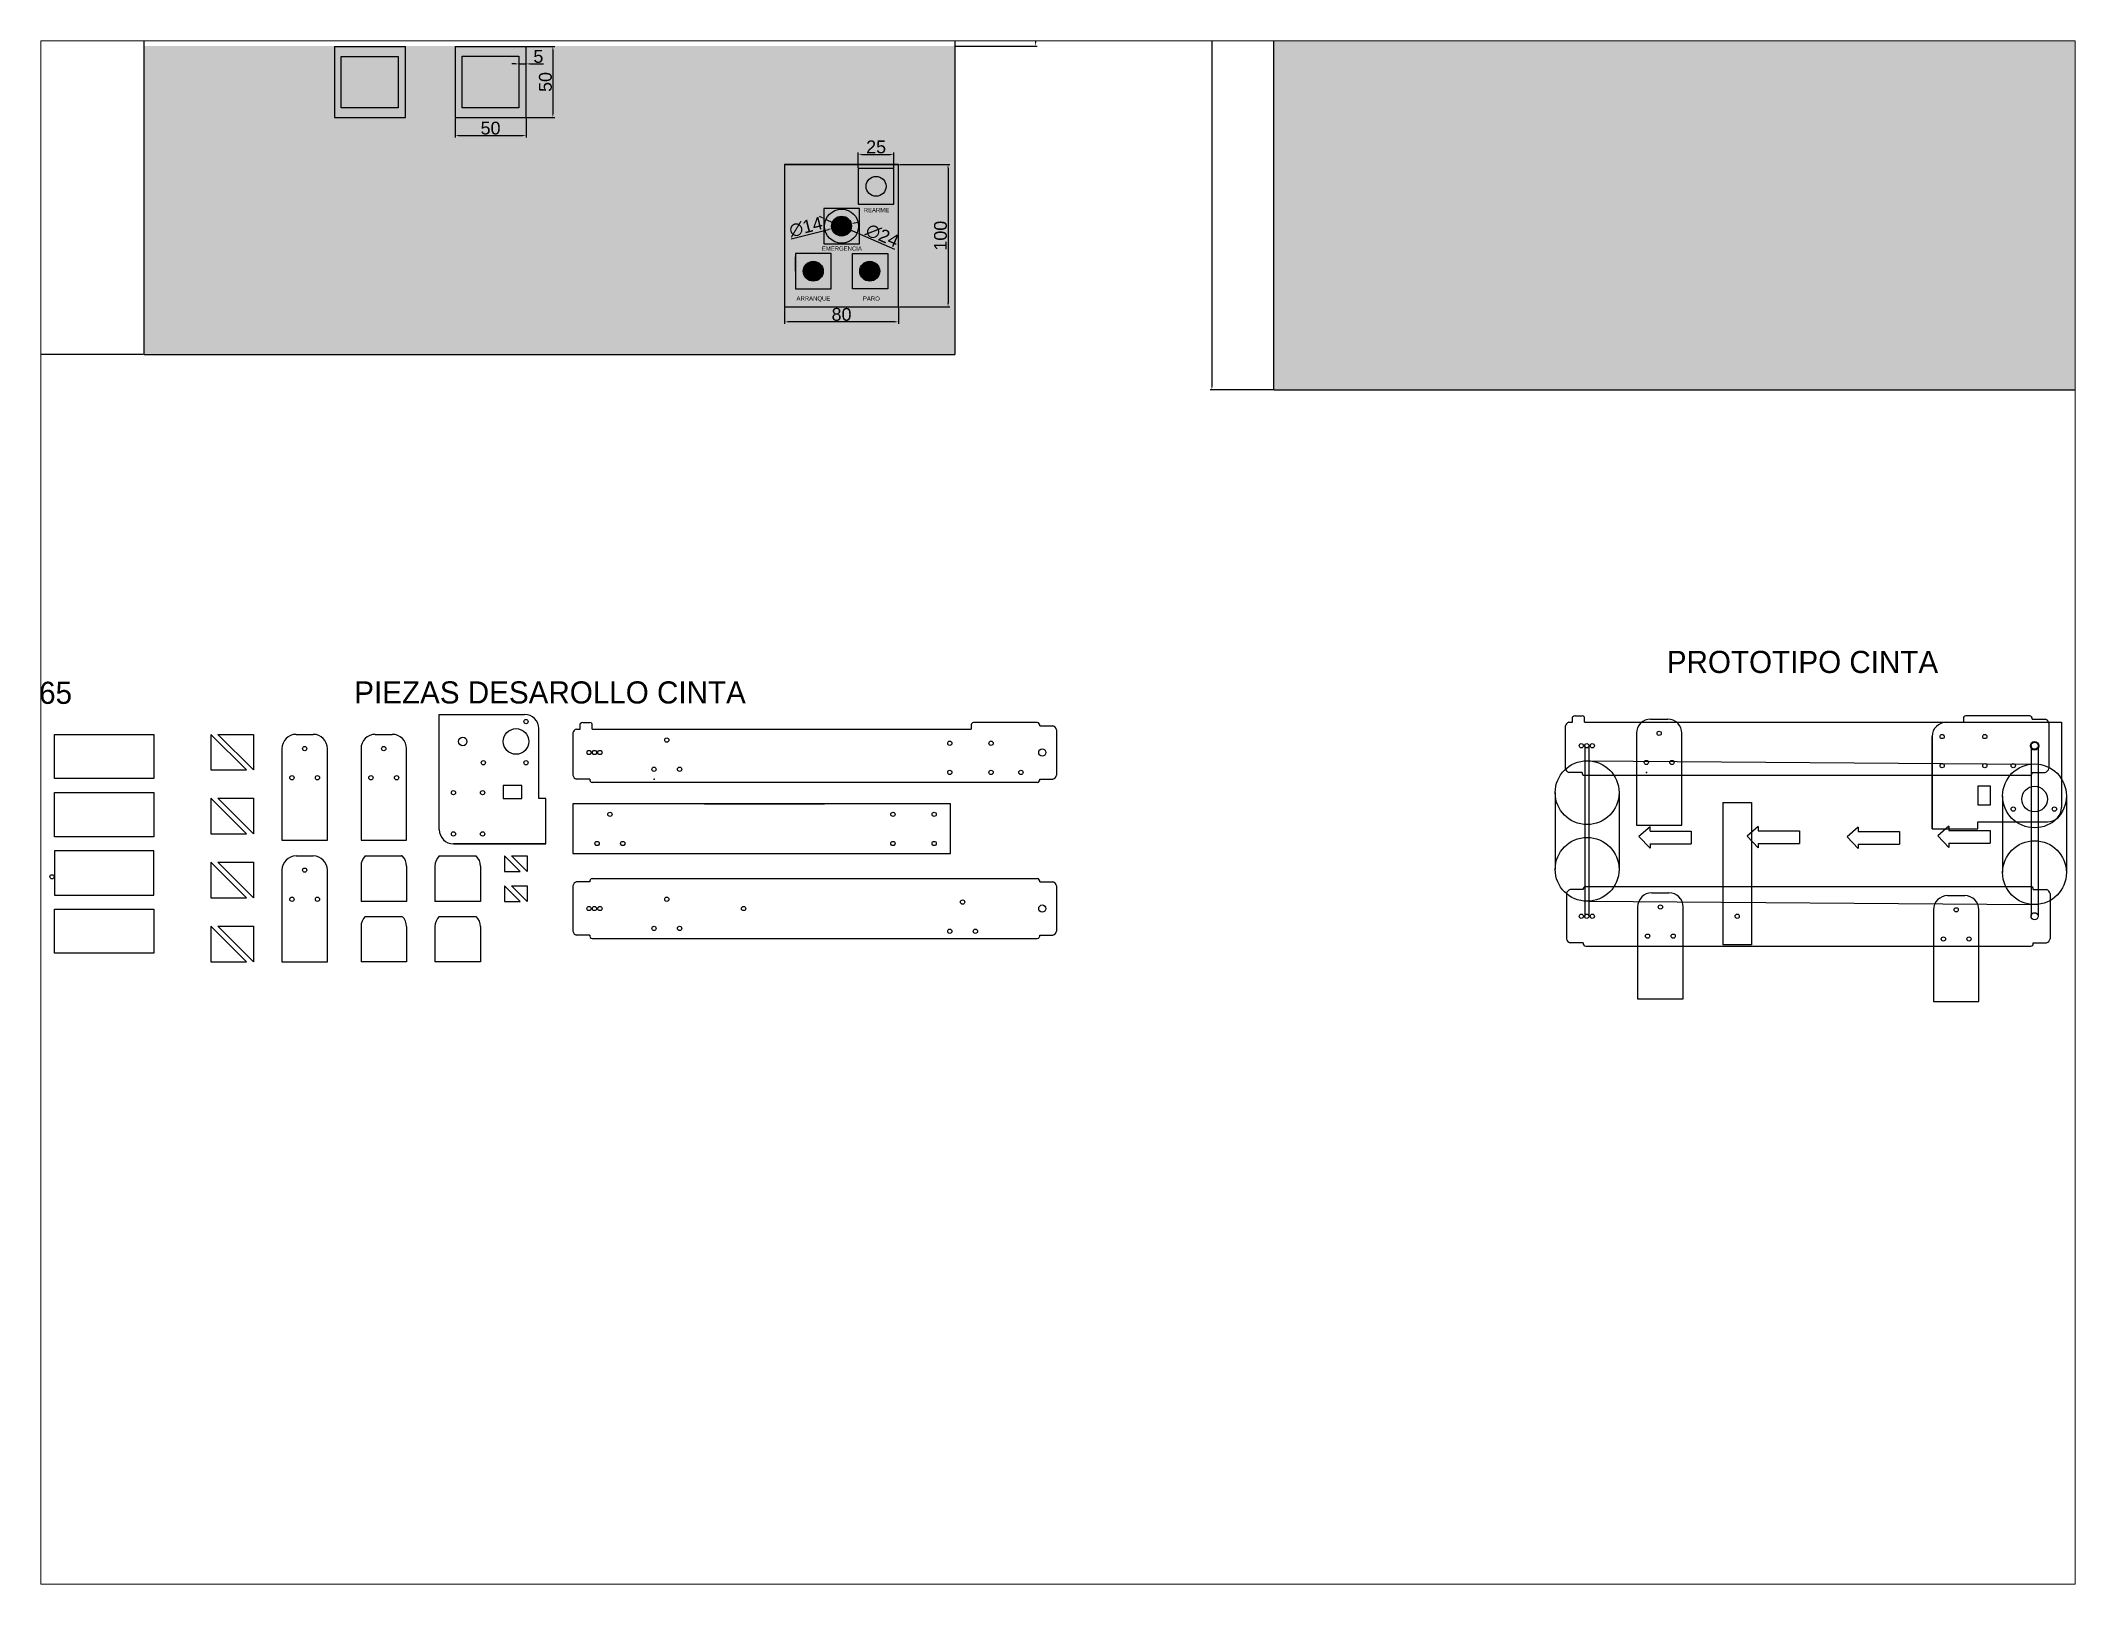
# Paper-space layout 'Layout2' of a CAD drawing. Header units: millimetres. Extents: x 26 to 231, y 20 to 176.
# The model-space entities are those that its viewports show. They can reach past a viewport. Long polylines and large blocks are cut down to what shows.
import ezdxf

# ---------------------------------------------------------------- set-up
doc = ezdxf.new("R2010")
doc.units = ezdxf.units.MM
doc.styles.get("Standard").update_dxf_attribs({"font": 'arial.ttf'})
doc.dimstyles.new('ISO-25', dxfattribs={"dimtxt": 9, "dimasz": 2.5, "dimexe": 1.25, "dimexo": 0.625, "dimtad": 1, "dimtxsty": 'Standard', "dimcen": 2.5, "dimadec": 0, "dimazin": 0, "dimtfac": 1, "dimtmove": 0, "dimatfit": 3, "dimfxl": 1, "dimarcsym": 0})

# ---------------------------------------------------------------- blocks, each defined once
blk = doc.blocks.new('*D18')
at = {"color": 0, "lineweight": -2, "transparency": 16777216}
for p, q in [((1555.2, 959.2), (1575.3, 959.2)), ((1574.1, 956.7), (1574.1, 938.8)), ((1555.2, 936.3), (1575.3, 936.3))]:
    blk.add_line(p, q, dxfattribs=at)
at = {"color": 0, "transparency": 16777216}
for points in [[(1573.7, 956.7), (1574.5, 956.7), (1574.1, 959.2)], [(1573.7, 938.8), (1574.5, 938.8), (1574.1, 936.3)]]:
    blk.add_solid(points, dxfattribs=at)
at = {"layer": 'Defpoints', "color": 0, "transparency": 16777216}
for p in [(1554.6, 959.2), (1554.6, 936.3), (1574.1, 936.3)]:
    blk.add_point(p, dxfattribs=at)
at = {"color": 0, "transparency": 16777216, "insert": (1568.8, 947.7), "char_height": 9, "attachment_point": 5, "rotation": 90}
blk.add_mtext('23', dxfattribs=at)
blk = doc.blocks.new('*D19')
at = {"color": 0, "lineweight": -2, "transparency": 16777216}
for p, q in [((983.9, 1229.2), (939.7, 1229.2)), ((940.9, 1226.7), (940.9, 691.7)), ((983.9, 689.2), (939.7, 689.2))]:
    blk.add_line(p, q, dxfattribs=at)
at = {"color": 0, "transparency": 16777216}
for points in [[(940.5, 1226.7), (941.3, 1226.7), (940.9, 1229.2)], [(940.5, 691.7), (941.3, 691.7), (940.9, 689.2)]]:
    blk.add_solid(points, dxfattribs=at)
at = {"layer": 'Defpoints', "color": 0, "transparency": 16777216}
for p in [(984.6, 1229.2), (940.9, 689.2), (984.6, 689.2)]:
    blk.add_point(p, dxfattribs=at)
at = {"color": 0, "transparency": 16777216, "insert": (935.7, 965.1), "char_height": 9, "attachment_point": 5, "rotation": 90}
blk.add_mtext('540', dxfattribs=at)
blk = doc.blocks.new('*D21')
at = {"color": 0, "lineweight": -2, "transparency": 16777216}
for p, q in [((189.5, 1254.2), (42, 1254.2)), ((43.2, 1251.7), (43.2, 716.7)), ((189.5, 714.2), (42, 714.2))]:
    blk.add_line(p, q, dxfattribs=at)
at = {"color": 0, "transparency": 16777216}
for points in [[(42.8, 1251.7), (43.6, 1251.7), (43.2, 1254.2)], [(42.8, 716.7), (43.6, 716.7), (43.2, 714.2)]]:
    blk.add_solid(points, dxfattribs=at)
at = {"layer": 'Defpoints', "color": 0, "transparency": 16777216}
for p in [(190.1, 1254.2), (43.2, 714.2), (190.1, 714.2)]:
    blk.add_point(p, dxfattribs=at)
at = {"color": 0, "transparency": 16777216, "insert": (38, 984.2), "char_height": 9, "attachment_point": 5, "rotation": 90}
blk.add_mtext('540', dxfattribs=at)
blk = doc.blocks.new('*D23')
at = {"color": 0, "lineweight": -2, "transparency": 16777216}
for p, q in [((645.1, 795.6), (671.3, 802.1)), ((687.3, 806.1), (673.7, 802.7)), ((689.7, 806.7), (692.2, 807.3))]:
    blk.add_line(p, q, dxfattribs=at)
at = {"color": 0, "transparency": 16777216}
for points in [[(671.2, 802.5), (671.4, 801.7), (673.7, 802.7)], [(689.6, 807.1), (689.8, 806.3), (687.3, 806.1)]]:
    blk.add_solid(points, dxfattribs=at)
at = {"layer": 'Defpoints', "color": 0, "transparency": 16777216}
for p in [(673.7, 802.7), (687.3, 806.1)]:
    blk.add_point(p, dxfattribs=at)
at = {"color": 0, "transparency": 16777216, "insert": (655.4, 803.8), "char_height": 9, "attachment_point": 5, "rotation": 13.9554}
blk.add_mtext('∅14', dxfattribs=at)
blk = doc.blocks.new('*D24')
at = {"color": 0, "lineweight": -2, "transparency": 16777216}
for p, q in [((721.2, 847.7), (756.6, 847.7)), ((755.4, 845.2), (755.4, 750.2)), ((721.2, 747.7), (756.6, 747.7))]:
    blk.add_line(p, q, dxfattribs=at)
at = {"color": 0, "transparency": 16777216}
for points in [[(754.9, 845.2), (755.8, 845.2), (755.4, 847.7)], [(754.9, 750.2), (755.8, 750.2), (755.4, 747.7)]]:
    blk.add_solid(points, dxfattribs=at)
at = {"layer": 'Defpoints', "color": 0, "transparency": 16777216}
for p in [(720.6, 847.7), (720.6, 747.7), (755.4, 747.7)]:
    blk.add_point(p, dxfattribs=at)
at = {"color": 0, "transparency": 16777216, "insert": (750.1, 797.7), "char_height": 9, "attachment_point": 5, "rotation": 90}
blk.add_mtext('100', dxfattribs=at)
blk = doc.blocks.new('*D25')
at = {"color": 0, "lineweight": -2, "transparency": 16777216}
for p, q in [((640.5, 747.1), (640.5, 735.8)), ((720.5, 747.1), (720.5, 735.8)), ((718, 737.1), (643, 737.1))]:
    blk.add_line(p, q, dxfattribs=at)
at = {"color": 0, "transparency": 16777216}
for points in [[(643, 737.5), (643, 736.7), (640.5, 737.1)], [(718, 737.5), (718, 736.7), (720.5, 737.1)]]:
    blk.add_solid(points, dxfattribs=at)
at = {"layer": 'Defpoints', "color": 0, "transparency": 16777216}
for p in [(640.5, 747.7), (720.5, 747.7), (640.5, 737.1)]:
    blk.add_point(p, dxfattribs=at)
at = {"color": 0, "transparency": 16777216, "insert": (680.5, 742.3), "char_height": 9, "attachment_point": 5}
blk.add_mtext('80', dxfattribs=at)
blk = doc.blocks.new('*D26')
at = {"color": 0, "lineweight": -2, "transparency": 16777216}
for p, q in [((692.3, 845.5), (692.3, 856.2)), ((694.8, 854.9), (714.8, 854.9)), ((717.3, 845.5), (717.3, 856.2))]:
    blk.add_line(p, q, dxfattribs=at)
at = {"color": 0, "transparency": 16777216}
for points in [[(694.8, 855.3), (694.8, 854.5), (692.3, 854.9)], [(714.8, 855.3), (714.8, 854.5), (717.3, 854.9)]]:
    blk.add_solid(points, dxfattribs=at)
at = {"layer": 'Defpoints', "color": 0, "transparency": 16777216}
for p in [(692.3, 844.9), (717.3, 854.9), (717.3, 844.9)]:
    blk.add_point(p, dxfattribs=at)
at = {"color": 0, "transparency": 16777216, "insert": (704.8, 860.1), "char_height": 9, "attachment_point": 5}
blk.add_mtext('25', dxfattribs=at)
blk = doc.blocks.new('*D27')
at = {"color": 0, "lineweight": -2, "transparency": 16777216}
for p, q in [((667.2, 810.2), (664.9, 811.2)), ((669.5, 809.2), (691.5, 799.6)), ((718, 788), (693.8, 798.6))]:
    blk.add_line(p, q, dxfattribs=at)
at = {"color": 0, "transparency": 16777216}
for points in [[(667.4, 810.6), (667.1, 809.8), (669.5, 809.2)], [(694, 799), (693.6, 798.2), (691.5, 799.6)]]:
    blk.add_solid(points, dxfattribs=at)
at = {"layer": 'Defpoints', "color": 0, "transparency": 16777216}
for p in [(669.5, 809.2), (691.5, 799.6)]:
    blk.add_point(p, dxfattribs=at)
at = {"color": 0, "transparency": 16777216, "insert": (709.2, 797.8), "char_height": 9, "attachment_point": 5, "rotation": 336.4081}
blk.add_mtext('∅24', dxfattribs=at)
blk = doc.blocks.new('*D29')
at = {"color": 0, "lineweight": -2, "transparency": 16777216}
for p, q in [((760.8, 954.1), (818.1, 954.1)), ((816.8, 951.6), (816.8, 933.5)), ((760.8, 931), (818.1, 931))]:
    blk.add_line(p, q, dxfattribs=at)
at = {"color": 0, "transparency": 16777216}
for points in [[(816.4, 951.6), (817.2, 951.6), (816.8, 954.1)], [(816.4, 933.5), (817.2, 933.5), (816.8, 931)]]:
    blk.add_solid(points, dxfattribs=at)
at = {"layer": 'Defpoints', "color": 0, "transparency": 16777216}
for p in [(760.2, 954.1), (760.2, 931), (816.8, 931)]:
    blk.add_point(p, dxfattribs=at)
at = {"color": 0, "transparency": 16777216, "insert": (811.6, 942.5), "char_height": 9, "attachment_point": 5, "rotation": 90}
blk.add_mtext('23', dxfattribs=at)
blk = doc.blocks.new('*D32')
at = {"color": 0, "lineweight": -2, "transparency": 16777216}
for p, q in [((459.3, 930.8), (478.8, 930.8)), ((477.5, 928.3), (477.5, 883.3)), ((459.3, 880.8), (478.8, 880.8))]:
    blk.add_line(p, q, dxfattribs=at)
at = {"color": 0, "transparency": 16777216}
for points in [[(477.1, 928.3), (477.9, 928.3), (477.5, 930.8)], [(477.1, 883.3), (477.9, 883.3), (477.5, 880.8)]]:
    blk.add_solid(points, dxfattribs=at)
at = {"layer": 'Defpoints', "color": 0, "transparency": 16777216}
for p in [(458.7, 930.8), (458.7, 880.8), (477.5, 880.8)]:
    blk.add_point(p, dxfattribs=at)
at = {"color": 0, "transparency": 16777216, "insert": (472.3, 905.8), "char_height": 9, "attachment_point": 5, "rotation": 90}
blk.add_mtext('50', dxfattribs=at)
blk = doc.blocks.new('*D33')
at = {"color": 0, "lineweight": -2, "transparency": 16777216}
for p, q in [((408.7, 880.2), (408.7, 866.8)), ((458.7, 880.2), (458.7, 866.8)), ((411.2, 868.1), (456.2, 868.1))]:
    blk.add_line(p, q, dxfattribs=at)
at = {"color": 0, "transparency": 16777216}
for points in [[(411.2, 868.5), (411.2, 867.7), (408.7, 868.1)], [(456.2, 868.5), (456.2, 867.7), (458.7, 868.1)]]:
    blk.add_solid(points, dxfattribs=at)
at = {"layer": 'Defpoints', "color": 0, "transparency": 16777216}
for p in [(408.7, 880.8), (458.7, 880.8), (458.7, 868.1)]:
    blk.add_point(p, dxfattribs=at)
at = {"color": 0, "transparency": 16777216, "insert": (433.7, 873.3), "char_height": 9, "attachment_point": 5}
blk.add_mtext('50', dxfattribs=at)
blk = doc.blocks.new('*D34')
at = {"color": 0, "lineweight": -2, "transparency": 16777216}
for p, q in [((451.2, 918.5), (448.7, 918.5)), ((453.7, 888.2), (453.7, 919.7)), ((453.7, 918.5), (458.7, 918.5)), ((458.7, 888.2), (458.7, 919.7)), ((461.2, 918.5), (470.9, 918.5))]:
    blk.add_line(p, q, dxfattribs=at)
at = {"color": 0, "transparency": 16777216}
for points in [[(451.2, 918.9), (451.2, 918.1), (453.7, 918.5)], [(461.2, 918.9), (461.2, 918.1), (458.7, 918.5)]]:
    blk.add_solid(points, dxfattribs=at)
at = {"layer": 'Defpoints', "color": 0, "transparency": 16777216}
for p in [(458.7, 918.5), (453.7, 887.6), (458.7, 887.6)]:
    blk.add_point(p, dxfattribs=at)
at = {"color": 0, "transparency": 16777216, "insert": (467.3, 923.7), "char_height": 9, "attachment_point": 5}
blk.add_mtext('5', dxfattribs=at)

msp = doc.modelspace()

# ---------------------------------------------------------------- hatches: boundary and pattern name
at = {"true_color": 0xdadbdc}
h = msp.add_hatch(color=254, dxfattribs=at)
h.dxf.hatch_style = 1
h.paths.add_polyline_path([(760.077, 1254.234), (190.077, 1254.234), (190.077, 1057.273), (760.077, 1057.273)])
h.paths.add_polyline_path([(760.077, 930.998), (190.077, 930.998), (190.077, 714.234), (760.077, 714.234)])
h = msp.add_hatch(color=254, dxfattribs=at)
h.dxf.hatch_style = 1
h.paths.add_polyline_path([(984.565, 689.196), (1554.565, 689.196), (1554.565, 1229.196), (984.565, 1229.196)])
h.paths.add_polyline_path([(1077.565, 1037.866), (1176.565, 1037.866), (1176.565, 978.866), (1077.565, 978.866)], flags=16)
h.paths.add_polyline_path([(1281.882, 996.554), (1461.785, 996.554), (1461.785, 981.67), (1281.882, 981.67)], flags=16)
at = {"true_color": 0x2776bb}
h = msp.add_hatch(color=152, dxfattribs=at)
h.dxf.hatch_style = 1
h.paths.add_polyline_path([(323.98, 880.848), (373.98, 880.848), (373.98, 930.848), (323.98, 930.848)])
h.paths.add_polyline_path([(328.715, 887.498), (368.715, 887.498), (368.715, 923.783), (328.715, 923.783)], flags=16)
h.paths.add_polyline_path([(408.696, 880.848), (458.696, 880.848), (458.696, 930.848), (408.696, 930.848)])
h.paths.add_polyline_path([(413.696, 887.561), (453.696, 887.561), (453.696, 923.845), (413.696, 923.845)], flags=16)
at = {"true_color": 0x939598}
h = msp.add_hatch(color=252, dxfattribs=at)
h.dxf.hatch_style = 1
h.paths.add_polyline_path([(640.457, 747.727), (720.457, 747.727), (720.606, 847.727), (640.606, 847.727), (640.457, 847.727)])
h.paths.add_polyline_path([(668.023, 816.909), (693.023, 816.909), (693.023, 791.909), (668.023, 791.909)], flags=16)
h.paths.add_polyline_path([(673.106, 785.242), (673.106, 760.242), (648.106, 760.242), (648.106, 785.242)], flags=16)
h.paths.add_polyline_path([(668.523, 804.409, -1), (692.523, 804.409, -1)], flags=0)
h.paths.add_polyline_path([(667.606, 772.742, -1), (653.606, 772.742, -1)], flags=0)
h.paths.add_polyline_path([(673.523, 804.409, -1), (687.523, 804.409, -1)], flags=0)
h.paths.add_polyline_path([(688.106, 785.242), (713.106, 785.242), (713.106, 760.242), (688.106, 760.242)], flags=16)
h.paths.add_polyline_path([(707.308, 772.742, -1), (693.308, 772.742, -1)], flags=0)
h.paths.add_polyline_path([(692.287, 819.913), (692.287, 844.913), (717.287, 844.913), (717.287, 819.913)], flags=16)
h.paths.add_polyline_path([(697.787, 832.413, -1), (711.787, 832.413, -1)], flags=0)
h.paths.add_polyline_path([(695.035, 812.595), (714.465, 812.595), (714.465, 818.777), (695.035, 818.777)], flags=24)
h.paths.add_polyline_path([(665.553, 785.489), (695.235, 785.489), (695.235, 791.671), (665.553, 791.671)], flags=24)
h.paths.add_polyline_path([(694.481, 750.251), (707.858, 750.251), (707.858, 756.433), (694.481, 756.433)], flags=24)
h.paths.add_polyline_path([(648.061, 750.421), (673.319, 750.421), (673.319, 756.603), (648.061, 756.603)], flags=24)
h = msp.add_hatch(color=252, dxfattribs=at)
h.dxf.hatch_style = 1
h.paths.add_polyline_path([(640.457, 747.727), (720.457, 747.727), (720.606, 847.727), (640.606, 847.727), (640.457, 847.727)])
h.paths.add_polyline_path([(668.023, 816.909), (693.023, 816.909), (693.023, 791.909), (668.023, 791.909)], flags=16)
h.paths.add_polyline_path([(673.106, 785.242), (673.106, 760.242), (648.106, 760.242), (648.106, 785.242)], flags=16)
h.paths.add_polyline_path([(668.523, 804.409, -1), (692.523, 804.409, -1)], flags=0)
h.paths.add_polyline_path([(667.606, 772.742, -1), (653.606, 772.742, -1)], flags=0)
h.paths.add_polyline_path([(673.523, 804.409, -1), (687.523, 804.409, -1)], flags=0)
h.paths.add_polyline_path([(688.106, 785.242), (713.106, 785.242), (713.106, 760.242), (688.106, 760.242)], flags=16)
h.paths.add_polyline_path([(707.308, 772.742, -1), (693.308, 772.742, -1)], flags=0)
h.paths.add_polyline_path([(692.287, 819.913), (692.287, 844.913), (717.287, 844.913), (717.287, 819.913)], flags=16)
h.paths.add_polyline_path([(697.787, 832.413, -1), (711.787, 832.413, -1)], flags=0)
h.paths.add_polyline_path([(695.035, 812.595), (714.465, 812.595), (714.465, 818.777), (695.035, 818.777)], flags=24)
h.paths.add_polyline_path([(665.553, 785.489), (695.235, 785.489), (695.235, 791.671), (665.553, 791.671)], flags=24)
h.paths.add_polyline_path([(694.481, 750.251), (707.858, 750.251), (707.858, 756.433), (694.481, 756.433)], flags=24)
h.paths.add_polyline_path([(648.061, 750.421), (673.319, 750.421), (673.319, 756.603), (648.061, 756.603)], flags=24)
at = {"true_color": 0x000000}
h = msp.add_hatch(color=18, dxfattribs=at)
h.dxf.hatch_style = 1
h.paths.add_polyline_path([(673.106, 760.242), (673.106, 785.242), (648.106, 785.242), (648.106, 760.242)])
h.paths.add_polyline_path([(653.606, 772.742, -1), (667.606, 772.742, -1)], flags=16)
h.paths.add_polyline_path([(688.106, 760.242), (713.106, 760.242), (713.106, 785.242), (688.106, 785.242)])
h.paths.add_polyline_path([(693.308, 772.742, -1), (707.308, 772.742, -1)], flags=16)
h.paths.add_polyline_path([(668.023, 816.909), (668.023, 791.909), (693.023, 791.909), (693.023, 816.909)])
h.paths.add_polyline_path([(692.523, 804.409, 1), (668.523, 804.409, 1)], flags=16)
h.paths.add_polyline_path([(687.523, 804.409, -1), (673.523, 804.409, -1)], flags=0)
h.paths.add_polyline_path([(717.287, 844.913), (692.287, 844.913), (692.287, 819.913), (717.287, 819.913)])
h.paths.add_polyline_path([(711.787, 832.413, -1), (697.787, 832.413, -1)], flags=16)
h = msp.add_hatch(color=18, dxfattribs=at)
h.dxf.hatch_style = 1
h.paths.add_polyline_path([(673.106, 760.242), (673.106, 785.242), (648.106, 785.242), (648.106, 760.242)])
h.paths.add_polyline_path([(653.606, 772.742, -1), (667.606, 772.742, -1)], flags=16)
h.paths.add_polyline_path([(688.106, 760.242), (713.106, 760.242), (713.106, 785.242), (688.106, 785.242)])
h.paths.add_polyline_path([(693.308, 772.742, -1), (707.308, 772.742, -1)], flags=16)
h.paths.add_polyline_path([(668.023, 816.909), (668.023, 791.909), (693.023, 791.909), (693.023, 816.909)])
h.paths.add_polyline_path([(692.523, 804.409, -1), (668.523, 804.409, -1)], flags=16)
h.paths.add_polyline_path([(687.523, 804.409, -1), (673.523, 804.409, -1)], flags=0)
h.paths.add_polyline_path([(717.287, 844.913), (692.287, 844.913), (692.287, 819.913), (717.287, 819.913)])
h.paths.add_polyline_path([(711.787, 832.413, -1), (697.787, 832.413, -1)], flags=16)
at = {"true_color": 0xf1eb1f}
h = msp.add_hatch(color=2, dxfattribs=at)
h.dxf.hatch_style = 1
h.paths.add_polyline_path([(668.523, 804.409, 1), (692.523, 804.409, 1)])
h.paths.add_polyline_path([(687.523, 804.409, 1), (673.523, 804.409, 1)], flags=16)
h = msp.add_hatch(color=2, dxfattribs=at)
h.dxf.hatch_style = 1
h.paths.add_polyline_path([(668.523, 804.409, 1), (692.523, 804.409, 1)])
h.paths.add_polyline_path([(687.523, 804.409, -1), (673.523, 804.409, -1)], flags=16)
at = {"true_color": 0xed1f24}
h = msp.add_hatch(color=240, dxfattribs=at)
h.dxf.hatch_style = 1
h.paths.add_polyline_path([(673.523, 804.409, 1), (687.523, 804.409, 1)])
h = msp.add_hatch(color=240, dxfattribs=at)
h.dxf.hatch_style = 1
h.paths.add_polyline_path([(673.523, 804.409, 1), (687.523, 804.409, 1)])
h = msp.add_hatch(color=3)
h.dxf.hatch_style = 1
h.paths.add_polyline_path([(667.606, 772.742, 1), (653.606, 772.742, 1)])
h = msp.add_hatch(color=3)
h.dxf.hatch_style = 1
h.paths.add_polyline_path([(667.606, 772.742, 1), (653.606, 772.742, 1)])
at = {"true_color": 0x2776bb}
h = msp.add_hatch(color=152, dxfattribs=at)
h.dxf.hatch_style = 1
h.paths.add_polyline_path([(707.308, 772.742, 1), (693.308, 772.742, 1)])
h = msp.add_hatch(color=152, dxfattribs=at)
h.dxf.hatch_style = 1
h.paths.add_polyline_path([(707.308, 772.742, 1), (693.308, 772.742, 1)])

# ---------------------------------------------------------------- linework, layer by layer
for p, q in [((190.077, 714.234), (190.077, 1254.234)), ((984.565, 689.196), (984.565, 1229.196)), ((1554.565, 1229.196), (1554.565, 689.196)), ((760.077, 1077.273), (760.077, 714.234)), ((323.98, 930.848), (373.98, 930.848)), ((323.98, 930.848), (323.98, 880.848)), ((373.98, 880.848), (373.98, 930.848)), ((408.696, 930.848), (458.696, 930.848)), ((408.696, 930.848), (408.696, 880.848)), ((458.696, 880.848), (458.696, 930.848)), ((323.98, 880.848), (373.98, 880.848)), ((408.696, 880.848), (458.696, 880.848)), ((640.457, 847.727), (640.457, 747.727)), ((640.606, 847.727), (640.457, 847.727)), ((640.457, 847.727), (640.457, 747.727)), ((640.457, 847.727), (640.457, 747.727)), ((640.606, 847.727), (640.457, 847.727)), ((640.457, 847.727), (640.457, 747.727)), ((640.606, 847.727), (720.606, 847.727)), ((720.606, 847.727), (640.606, 847.727)), ((640.606, 847.727), (720.606, 847.727)), ((720.606, 847.727), (640.606, 847.727)), ((692.287, 844.913), (692.287, 819.913)), ((717.287, 844.913), (692.287, 844.913)), ((692.287, 844.913), (692.287, 819.913)), ((717.287, 844.913), (692.287, 844.913)), ((717.287, 819.913), (717.287, 844.913)), ((717.287, 819.913), (717.287, 844.913)), ((720.457, 747.727), (720.606, 847.727)), ((720.457, 747.727), (720.606, 847.727)), ((720.457, 747.727), (720.606, 847.727)), ((720.457, 747.727), (720.606, 847.727)), ((668.023, 816.909), (668.023, 791.909)), ((693.023, 816.909), (668.023, 816.909)), ((668.023, 816.909), (668.023, 791.909)), ((693.023, 816.909), (668.023, 816.909)), ((692.287, 819.913), (717.287, 819.913)), ((692.287, 819.913), (717.287, 819.913)), ((693.023, 791.909), (693.023, 816.909)), ((693.023, 791.909), (693.023, 816.909)), ((668.023, 791.909), (693.023, 791.909)), ((668.023, 791.909), (693.023, 791.909)), ((648.106, 785.242), (648.106, 760.242)), ((673.106, 785.242), (648.106, 785.242)), ((648.106, 785.242), (648.106, 760.242)), ((673.106, 785.242), (648.106, 785.242)), ((648.106, 772.742), (648.106, 782.742)), ((648.106, 772.742), (648.106, 782.742)), ((673.106, 760.242), (673.106, 785.242)), ((673.106, 760.242), (673.106, 785.242)), ((688.106, 760.242), (688.106, 785.242)), ((688.106, 785.242), (713.106, 785.242)), ((688.106, 760.242), (688.106, 785.242)), ((688.106, 785.242), (713.106, 785.242)), ((713.106, 785.242), (713.106, 760.242)), ((713.106, 785.242), (713.106, 760.242)), ((648.106, 760.242), (673.106, 760.242)), ((648.106, 760.242), (673.106, 760.242)), ((713.106, 760.242), (688.106, 760.242)), ((713.106, 760.242), (688.106, 760.242)), ((640.457, 747.727), (720.457, 747.727)), ((640.457, 747.727), (720.457, 747.727)), ((640.457, 747.727), (720.457, 747.727)), ((640.457, 747.727), (720.457, 747.727)), ((190.077, 714.234), (760.077, 714.234)), ((984.565, 689.196), (1554.565, 689.196)), ((397.619, 380.021), (397.619, 461.021)), ((397.619, 461.021), (457.619, 461.021)), ((1194.56, 457.745), (1194.56, 459.175)), ((1196.297, 459.995), (1201.297, 459.995)), ((1203.033, 457.745), (1203.033, 459.175)), ((1473.316, 459.995), (1471.113, 459.995)), ((1497.399, 459.995), (1473.316, 459.995)), ((1515.955, 459.995), (1497.399, 459.995)), ((126.988, 416.034), (126.988, 447.034)), ((126.988, 447.034), (196.988, 447.034)), ((196.988, 447.034), (196.988, 416.034)), ((236.988, 447.034), (236.988, 422.034)), ((261.988, 422.034), (236.988, 447.034)), ((241.988, 447.034), (266.988, 447.034)), ((266.988, 422.034), (241.988, 447.034)), ((266.988, 447.034), (266.988, 422.034)), ((296.988, 447.034), (308.988, 447.034)), ((352.597, 447.034), (364.597, 447.034)), ((467.619, 402.021), (467.619, 451.021)), ((491.629, 447.998), (491.629, 418.27)), ((494.123, 450.759), (496.766, 450.759)), ((496.766, 453.009), (496.766, 454.44)), ((496.766, 450.759), (496.766, 453.009)), ((498.502, 455.259), (503.502, 455.259)), ((505.097, 450.759), (771.629, 450.759)), ((505.239, 453.009), (505.239, 454.44)), ((505.239, 450.759), (505.239, 453.009)), ((771.629, 453.009), (771.629, 450.759)), ((775.522, 455.259), (773.319, 455.259)), ((799.605, 455.259), (775.522, 455.259)), ((818.161, 455.259), (799.605, 455.259)), ((819.851, 453.009), (829.135, 453.009)), ((831.629, 450.248), (831.629, 418.27)), ((1189.423, 452.734), (1189.423, 423.005)), ((1191.917, 455.495), (1194.56, 455.495)), ((1194.56, 455.495), (1194.56, 457.745)), ((1202.892, 455.495), (1469.423, 455.495)), ((1203.033, 455.495), (1203.033, 457.745)), ((1239.423, 447.745), (1239.423, 383.245)), ((1249.423, 457.745), (1261.423, 457.745)), ((1271.423, 427.245), (1271.423, 447.745)), ((1447.423, 445.495), (1447.423, 380.495)), ((1447.423, 380.495), (1447.423, 445.495)), ((1447.423, 380.495), (1447.423, 445.495)), ((1457.423, 455.495), (1538.423, 455.495)), ((1469.423, 457.745), (1469.423, 455.495)), ((1517.645, 457.745), (1526.929, 457.745)), ((1529.423, 454.984), (1529.423, 423.005)), ((1538.423, 455.495), (1538.423, 395.495)), ((286.988, 437.034), (286.988, 372.534)), ((318.988, 416.534), (318.988, 437.034)), ((342.597, 437.034), (342.597, 372.534)), ((374.597, 416.534), (374.597, 437.034)), ((1203.058, 438.995), (1203.058, 319.115)), ((1206.058, 438.995), (1206.058, 319.115)), ((1516.923, 438.995), (1516.923, 319.115)), ((1521.923, 438.995), (1521.923, 319.115)), ((196.988, 416.034), (126.988, 416.034)), ((236.988, 422.034), (261.988, 422.034)), ((318.988, 372.534), (318.988, 416.534)), ((374.597, 372.534), (374.597, 416.534)), ((503.407, 415.509), (494.123, 415.509)), ((819.851, 415.509), (829.135, 415.509)), ((1201.201, 420.245), (1191.917, 420.245)), ((1416.754, 417.995), (1202.892, 417.995)), ((1206.058, 428.442), (1516.923, 426.052)), ((1271.423, 383.245), (1271.423, 427.245)), ((1497.399, 417.995), (1416.754, 417.995)), ((1515.955, 417.995), (1497.399, 417.995)), ((1517.645, 420.245), (1526.929, 420.245)), ((126.988, 375.034), (126.988, 406.034)), ((126.988, 406.034), (196.988, 406.034)), ((196.988, 406.034), (196.988, 375.034)), ((236.988, 402.034), (236.988, 377.034)), ((261.988, 377.034), (236.988, 402.034)), ((241.988, 402.034), (266.988, 402.034)), ((266.988, 377.034), (241.988, 402.034)), ((266.988, 402.034), (266.988, 377.034)), ((455.619, 411.021), (442.619, 411.021)), ((442.619, 411.021), (442.619, 402.021)), ((442.619, 402.021), (455.619, 402.021)), ((455.619, 402.021), (455.619, 411.021)), ((472.619, 402.021), (467.619, 402.021)), ((472.619, 370.021), (472.619, 402.021)), ((718.96, 413.259), (505.097, 413.259)), ((799.605, 413.259), (718.96, 413.259)), ((818.161, 413.259), (799.605, 413.259)), ((1182.325, 406.04), (1182.325, 352.07)), ((1227.203, 406.04), (1227.203, 352.07)), ((1488.423, 410.495), (1479.423, 410.495)), ((1479.423, 410.495), (1479.423, 397.495)), ((1488.423, 397.495), (1488.423, 410.495)), ((1496.922, 403.746), (1496.922, 349.775)), ((1541.8, 403.746), (1541.8, 349.775)), ((491.629, 398.27), (491.629, 363.27)), ((757.129, 398.27), (491.629, 398.27)), ((584.129, 398.27), (668.629, 398.27)), ((757.129, 363.27), (757.129, 398.27)), ((1300.283, 399.115), (1300.283, 299.115)), ((1300.283, 399.115), (1320.283, 399.115)), ((1320.283, 399.115), (1320.283, 299.115)), ((1479.423, 397.495), (1488.423, 397.495)), ((196.988, 375.034), (126.988, 375.034)), ((236.988, 377.034), (261.988, 377.034)), ((286.988, 372.534), (318.988, 372.534)), ((342.597, 372.534), (374.597, 372.534)), ((1239.423, 383.245), (1271.423, 383.245)), ((1248.989, 382.055), (1241.184, 375.255)), ((1248.989, 367.055), (1241.184, 375.255)), ((1248.989, 379.055), (1248.989, 382.055)), ((1248.989, 379.055), (1277.989, 379.055)), ((1277.989, 379.055), (1277.989, 370.055)), ((1325.051, 382.196), (1317.245, 375.396)), ((1325.051, 367.196), (1317.245, 375.396)), ((1325.051, 382.196), (1325.051, 379.196)), ((1325.051, 379.196), (1354.051, 379.196)), ((1354.051, 379.196), (1354.051, 370.196)), ((1395.373, 381.741), (1387.568, 374.941)), ((1395.373, 366.741), (1387.568, 374.941)), ((1395.373, 381.741), (1395.373, 378.741)), ((1395.373, 378.741), (1424.373, 378.741)), ((1424.373, 378.741), (1424.373, 369.741)), ((1447.423, 380.495), (1479.423, 380.495)), ((1459.163, 382.459), (1451.357, 375.658)), ((1459.163, 367.459), (1451.357, 375.658)), ((1459.163, 382.459), (1459.163, 379.459)), ((1459.163, 379.459), (1488.163, 379.459)), ((1479.423, 380.495), (1479.423, 385.495)), ((1479.423, 385.495), (1528.423, 385.495)), ((1488.163, 379.459), (1488.163, 370.459)), ((196.988, 365.034), (126.988, 365.034)), ((126.988, 365.034), (126.988, 334.034)), ((196.988, 334.034), (196.988, 365.034)), ((296.988, 361.534), (308.988, 361.534)), ((345.619, 361.534), (371.403, 361.534)), ((371.403, 361.534), (371.576, 361.534)), ((397.619, 361.534), (423.403, 361.534)), ((407.619, 370.021), (472.619, 370.021)), ((472.619, 370.021), (407.619, 370.021)), ((472.619, 370.021), (407.619, 370.021)), ((443.403, 361.534), (443.403, 350.534)), ((454.403, 350.534), (443.403, 361.534)), ((448.403, 361.534), (459.403, 361.534)), ((459.403, 350.534), (448.403, 361.534)), ((459.403, 361.534), (459.403, 350.534)), ((491.629, 363.27), (757.129, 363.27)), ((757.129, 363.27), (757.129, 370.27)), ((1248.989, 370.055), (1277.989, 370.055)), ((1248.989, 370.055), (1248.989, 367.055)), ((1325.051, 370.196), (1354.051, 370.196)), ((1325.051, 370.196), (1325.051, 367.196)), ((1395.373, 369.741), (1424.373, 369.741)), ((1395.373, 369.741), (1395.373, 366.741)), ((1459.163, 370.459), (1488.163, 370.459)), ((1459.163, 370.459), (1459.163, 367.459)), ((236.988, 357.034), (236.988, 332.034)), ((261.988, 332.034), (236.988, 357.034)), ((241.988, 357.034), (266.988, 357.034)), ((266.988, 332.034), (241.988, 357.034)), ((266.988, 357.034), (266.988, 332.034)), ((286.988, 351.534), (286.988, 287.034)), ((318.988, 331.034), (318.988, 351.534)), ((342.597, 354.371), (342.597, 329.534)), ((374.597, 354.371), (374.597, 329.534)), ((394.597, 354.371), (394.597, 329.534)), ((426.597, 354.371), (426.597, 329.534)), ((443.403, 350.534), (454.403, 350.534)), ((505.097, 345.54), (818.161, 345.54)), ((126.988, 334.034), (196.988, 334.034)), ((236.988, 332.034), (261.988, 332.034)), ((318.988, 287.034), (318.988, 331.034)), ((374.597, 329.534), (342.597, 329.534)), ((426.597, 329.534), (394.597, 329.534)), ((443.403, 340.534), (443.403, 329.534)), ((454.403, 329.534), (443.403, 340.534)), ((443.403, 329.534), (454.403, 329.534)), ((448.403, 340.534), (459.403, 340.534)), ((459.403, 329.534), (448.403, 340.534)), ((459.403, 340.534), (459.403, 329.534)), ((491.629, 340.529), (491.629, 317.125)), ((503.407, 343.29), (494.123, 343.29)), ((819.851, 343.29), (829.135, 343.29)), ((831.629, 340.529), (831.629, 317.125)), ((1190.283, 335.105), (1190.283, 311.701)), ((1202.061, 337.865), (1192.777, 337.865)), ((1203.751, 340.115), (1516.815, 340.115)), ((1206.058, 329.668), (1516.923, 327.469)), ((1250.283, 335.615), (1262.283, 335.615)), ((1458.283, 333.626), (1470.283, 333.626)), ((1518.505, 337.865), (1527.789, 337.865)), ((1530.283, 335.105), (1530.283, 311.701)), ((126.988, 324.034), (196.988, 324.034)), ((126.988, 293.034), (126.988, 324.034)), ((196.988, 324.034), (196.988, 293.034)), ((345.619, 319.034), (371.403, 319.034)), ((397.619, 319.034), (423.403, 319.034)), ((491.629, 317.125), (491.629, 308.551)), ((831.629, 317.125), (831.629, 308.551)), ((1240.283, 325.615), (1240.283, 261.115)), ((1272.283, 305.115), (1272.283, 325.615)), ((1448.283, 323.626), (1448.283, 259.126)), ((1480.283, 303.126), (1480.283, 323.626)), ((236.988, 312.034), (236.988, 287.034)), ((261.988, 287.034), (236.988, 312.034)), ((241.988, 312.034), (266.988, 312.034)), ((266.988, 287.034), (241.988, 312.034)), ((266.988, 312.034), (266.988, 287.034)), ((342.597, 311.871), (342.597, 287.034)), ((374.597, 311.871), (374.597, 287.034)), ((394.597, 311.871), (394.597, 287.034)), ((426.597, 311.871), (426.597, 287.034)), ((503.407, 305.79), (494.123, 305.79)), ((505.097, 303.54), (818.161, 303.54)), ((819.851, 305.79), (829.135, 305.79)), ((1190.283, 311.701), (1190.283, 303.126)), ((1272.283, 261.115), (1272.283, 305.115)), ((1480.283, 259.126), (1480.283, 303.126)), ((1530.283, 311.701), (1530.283, 303.126)), ((196.988, 293.034), (126.988, 293.034)), ((236.988, 287.034), (261.988, 287.034)), ((286.988, 287.034), (318.988, 287.034)), ((374.597, 287.034), (342.597, 287.034)), ((426.597, 287.034), (394.597, 287.034)), ((1202.061, 300.365), (1192.777, 300.365)), ((1203.751, 298.115), (1516.815, 298.115)), ((1320.283, 299.115), (1300.283, 299.115)), ((1518.505, 300.365), (1527.789, 300.365)), ((1240.283, 261.115), (1272.283, 261.115)), ((1448.283, 259.126), (1480.283, 259.126))]:
    msp.add_line(p, q)
for points in [[(328.715, 923.783), (368.715, 923.783), (368.715, 887.498), (328.715, 887.498)], [(413.696, 923.845), (453.696, 923.845), (453.696, 887.561), (413.696, 887.561)]]:
    msp.add_lwpolyline(points, close=True)
for centre, radius in [((704.787, 832.413), 7), ((704.787, 832.413), 7), ((680.523, 804.409), 12), ((680.523, 804.409), 12), ((680.523, 804.409), 7), ((680.523, 804.409), 7), ((660.606, 772.742), 7), ((660.606, 772.742), 7), ((700.308, 772.742), 7), ((700.308, 772.742), 7), ((414.119, 442.021), 3), ((451.619, 442.021), 9), ((458.619, 455.971), 1.5), ((557.629, 443.009), 1.5), ((1255.423, 447.745), 1.5), ((1255.423, 447.745), 1.5), ((1454.423, 445.495), 1.5), ((1454.423, 445.495), 1.5), ((1484.423, 445.495), 1.5), ((1484.423, 445.495), 1.5), ((302.988, 437.034), 1.5), ((358.597, 437.034), 1.5), ((502.898, 434.259), 1.5), ((506.764, 434.259), 1.5), ((510.629, 434.259), 1.5), ((756.629, 440.759), 1.5), ((785.629, 440.759), 1.5), ((821.629, 434.259), 2.5), ((1200.693, 438.995), 1.5), ((1204.558, 438.995), 1.5), ((1208.423, 438.995), 1.5), ((1519.423, 438.995), 3), ((1519.423, 438.995), 2.5), ((293.988, 416.534), 1.5), ((311.988, 416.534), 1.5), ((349.597, 416.534), 1.5), ((367.597, 416.534), 1.5), ((428.619, 427.021), 1.5), ((458.619, 427.021), 1.5), ((548.629, 422.509), 1.5), ((566.629, 422.509), 1.5), ((756.629, 420.259), 1.5), ((785.629, 420.259), 1.5), ((806.629, 420.259), 1.5), ((1204.764, 406.04), 22.439), ((1246.423, 427.245), 1.5), ((1246.423, 427.245), 1.5), ((1264.423, 427.245), 1.5), ((1264.423, 427.245), 1.5), ((1454.423, 424.995), 1.5), ((1454.423, 424.995), 1.5), ((1484.423, 424.995), 1.5), ((1484.423, 424.995), 1.5), ((1519.361, 403.746), 22.439), ((1504.423, 424.995), 1.5), ((1504.423, 424.995), 1.5), ((407.619, 406.021), 1.5), ((428.119, 406.021), 1.5), ((1519.423, 401.495), 9), ((517.629, 390.77), 1.5), ((716.629, 390.77), 1.5), ((745.629, 390.77), 1.5), ((1504.423, 394.495), 1.5), ((1533.373, 394.495), 1.5), ((407.619, 377.021), 1.5), ((428.119, 377.021), 1.5), ((1204.764, 352.07), 22.439), ((1519.361, 349.775), 22.439), ((508.629, 370.27), 1.5), ((526.629, 370.27), 1.5), ((716.629, 370.27), 1.5), ((745.629, 370.27), 1.5), ((125.314, 346.843), 1.5), ((302.988, 351.534), 1.5), ((293.988, 331.034), 1.5), ((311.988, 331.034), 1.5), ((557.629, 331.04), 1.5), ((765.629, 329.051), 1.5), ((502.898, 324.54), 1.5), ((506.764, 324.54), 1.5), ((510.629, 324.54), 1.5), ((611.629, 324.54), 1.5), ((821.629, 324.54), 2.5), ((1200.693, 319.115), 1.5), ((1204.558, 319.115), 1.5), ((1208.423, 319.115), 1.5), ((1256.283, 325.615), 1.5), ((1256.283, 325.615), 1.5), ((1310.283, 319.115), 1.5), ((1310.283, 319.115), 1.5), ((1464.283, 323.626), 1.5), ((1464.283, 323.626), 1.5), ((1519.423, 319.115), 2.5), ((548.629, 310.54), 1.5), ((566.629, 310.54), 1.5), ((756.629, 308.551), 1.5), ((774.629, 308.551), 1.5), ((1247.283, 305.115), 1.5), ((1247.283, 305.115), 1.5), ((1265.283, 305.115), 1.5), ((1265.283, 305.115), 1.5), ((1455.283, 303.126), 1.5), ((1455.283, 303.126), 1.5), ((1473.283, 303.126), 1.5), ((1473.283, 303.126), 1.5)]:
    msp.add_circle(centre, radius)
for centre, radius, start, end in [((457.619, 451.021), 10, 0, 90), ((1196.297, 457.745), 2.25, 90, 140.509115), ((1201.297, 457.745), 2.25, 39.490885, 90), ((1471.22, 458.155), 1.842, 93.301471, 192.875439), ((1515.849, 458.155), 1.842, 347.124561, 86.698529), ((296.988, 437.034), 10, 90, 180), ((308.988, 437.034), 10, 0, 90), ((352.597, 437.034), 10, 90, 180), ((364.597, 437.034), 10, 0, 90), ((495.14, 447.334), 3.573, 106.53465, 169.277778), ((498.502, 453.009), 2.25, 90, 140.509115), ((503.502, 453.009), 2.25, 39.490885, 90), ((773.425, 453.42), 1.842, 93.301471, 192.875439), ((818.055, 453.42), 1.842, 347.124561, 86.698529), ((828.118, 449.584), 3.573, 10.722222, 73.46535), ((1192.934, 452.069), 3.573, 106.53465, 169.277778), ((1249.423, 447.745), 10, 90, 180), ((1261.423, 447.745), 10, 0, 90), ((1457.423, 445.495), 10, 90, 180), ((1525.912, 454.319), 3.573, 10.722222, 73.46535), ((495.14, 418.935), 3.573, 190.722222, 253.46535), ((505.203, 415.099), 1.842, 167.124561, 266.698529), ((818.055, 415.099), 1.842, 273.301471, 12.875439), ((828.118, 418.935), 3.573, 286.53465, 349.277778), ((1192.934, 423.67), 3.573, 190.722222, 253.46535), ((1202.998, 419.834), 1.842, 167.124561, 266.698529), ((1515.849, 419.834), 1.842, 273.301471, 12.875439), ((1525.912, 423.67), 3.573, 286.53465, 349.277778), ((1528.423, 395.495), 10, 270, 0), ((407.619, 380.021), 10, 180, 270), ((296.988, 351.534), 10, 90, 180), ((308.988, 351.534), 10, 0, 90), ((352.597, 354.371), 10, 134.252694, 180), ((364.597, 354.371), 10, 0, 45.747306), ((404.597, 354.371), 10, 134.252694, 180), ((416.597, 354.371), 10, 0, 45.747306), ((505.203, 343.701), 1.842, 93.301471, 192.875439), ((818.055, 343.701), 1.842, 347.124561, 86.698529), ((495.14, 339.865), 3.573, 106.53465, 169.277778), ((828.118, 339.865), 3.573, 10.722222, 73.46535), ((1193.794, 334.44), 3.573, 106.53465, 169.277778), ((1203.857, 338.276), 1.842, 93.301471, 192.875439), ((1250.283, 325.615), 10, 90, 180), ((1262.283, 325.615), 10, 0, 90), ((1458.283, 323.626), 10, 90, 180), ((1470.283, 323.626), 10, 0, 90), ((1516.708, 338.276), 1.842, 347.124561, 86.698529), ((1526.772, 334.44), 3.573, 10.722222, 73.46535), ((352.597, 311.871), 10, 134.252694, 180), ((364.597, 311.871), 10, 0, 45.747306), ((404.597, 311.871), 10, 134.252694, 180), ((416.597, 311.871), 10, 0, 45.747306), ((495.14, 309.216), 3.573, 190.722222, 253.46535), ((505.203, 305.38), 1.842, 167.124561, 266.698529), ((818.055, 305.38), 1.842, 273.301471, 12.875439), ((828.118, 309.216), 3.573, 286.53465, 349.277778), ((1193.794, 303.791), 3.573, 190.722222, 253.46535), ((1526.772, 303.791), 3.573, 286.53465, 349.277778), ((1203.857, 299.955), 1.842, 167.124561, 266.698529), ((1516.708, 299.955), 1.842, 273.301471, 12.875439)]:
    msp.add_arc(centre, radius, start, end)
for p in [(548.629, 415.509), (1246.423, 420.245), (371.403, 361.534)]:
    msp.add_point(p)

# ---------------------------------------------------------------- texts
at = {"attachment_point": 1}
for s, width, gutter_width, insert, char_height in [('REARME', 28.46717, 12.5, (696.114, 817.233), 3), ('REARME', 28.46717, 12.5, (696.114, 817.233), 3), ('EMERGENCIA', 28.46717, 12.5, (666.634, 790.178), 3), ('EMERGENCIA', 28.46717, 12.5, (666.634, 790.178), 3), ('ARRANQUE', 60.29162, 12.5, (648.817, 755.113), 3), ('ARRANQUE', 60.29162, 12.5, (648.817, 755.113), 3), ('PARO', 28.46717, 12.5, (695.554, 754.943), 3), ('PARO', 28.46717, 12.5, (695.554, 754.943), 3), ('{\\fArtifakt Element Black|b0|i0|c0|p34;\\C244;\\c1973145;PROTOTIPO CINTA}', 206.05752, 77.839, (1260.8, 505.731), 15.56773), ('{\\fArtifakt Element Black|b0|i0|c0|p34;\\C244;\\c1973145;PORTICO GM65}', 296.74219, 77.839, (-17.889, 484.027), 15.56773), ('{\\fArtifakt Element Black|b0|i0|c0|p34;\\C244;\\c1973145;PIEZAS DESAROLLO CINTA}', 296.74219, 77.839, (337.861, 484.29), 15.56773)]:
    msp.add_mtext_dynamic_manual_height_columns(s, width=width, gutter_width=gutter_width, heights=[0], dxfattribs=dict(at, insert=insert, char_height=char_height))

# ---------------------------------------------------------------- dimensions: what is measured, and where the dimension line sits
for base, p1, p2, picture, middle in [((43.214, 714.234), (190.077, 1254.234), (190.077, 714.234), '*D21', (37.994, 984.234)), ((477.507, 880.848), (458.696, 930.848), (458.696, 880.848), '*D32', (472.287, 905.848)), ((755.357, 747.727), (720.606, 847.727), (720.606, 747.727), '*D24', (750.136, 797.727))]:
    dim = msp.add_linear_dim(base=base, p1=p1, p2=p2, angle=90, dimstyle='ISO-25')
    dim.commit()
    dim.dimension.update_dxf_attribs({"geometry": picture, "text_midpoint": middle})
dim = msp.add_linear_dim(base=(940.931, 689.196), p1=(984.565, 1229.196), p2=(984.565, 689.196), angle=90, dimstyle='ISO-25')
dim.commit()
dim.dimension.update_dxf_attribs({"geometry": '*D19', "text_midpoint": (940.931, 965.111), "dimtype": 160})
for base, p1, p2, picture, middle in [((1574.067, 936.26), (1554.565, 959.196), (1554.565, 936.26), '*D18', (1568.844, 947.728)), ((816.807, 930.998), (760.155, 954.085), (760.155, 930.998), '*D29', (811.584, 942.542))]:
    dim = msp.add_linear_dim(base=base, p1=p1, p2=p2, angle=90, text='23', dimstyle='ISO-25')
    dim.commit()
    dim.dimension.update_dxf_attribs({"geometry": picture, "text_midpoint": middle})
for base, p1, p2, picture, middle in [((458.696, 918.473), (453.696, 887.561), (458.696, 887.561), '*D34', (467.304, 923.675)), ((458.696, 868.091), (408.696, 880.848), (458.696, 880.848), '*D33', (433.696, 873.312)), ((717.287, 854.904), (692.287, 844.913), (717.287, 844.913), '*D26', (704.787, 860.124)), ((640.457, 737.091), (720.457, 747.727), (640.457, 747.727), '*D25', (680.457, 742.312))]:
    dim = msp.add_linear_dim(base=base, p1=p1, p2=p2, dimstyle='ISO-25')
    dim.commit()
    dim.dimension.update_dxf_attribs({"geometry": picture, "text_midpoint": middle})
dim = msp.add_diameter_dim_2p(p1=(687.316, 806.097), p2=(673.73, 802.72), dimstyle='ISO-25')
dim.commit()
dim.dimension.update_dxf_attribs({"geometry": '*D23', "text_midpoint": (656.682, 798.484), "dimtype": 163})
dim = msp.add_diameter_dim_2p(p1=(669.526, 809.211), p2=(691.52, 799.606), dimstyle='ISO-25')
dim.commit()
dim.dimension.update_dxf_attribs({"geometry": '*D27', "text_midpoint": (709.242, 797.837)})

psp = doc.layouts.new('Layout2')

# ---------------------------------------------------------------- viewports
at = {"layer": '0'}
psp.add_viewport(center=(128.5, 97.5), size=(205.6, 156), view_center_point=(832.706, 392.065), view_height=1085.53711, dxfattribs=at)

doc.saveas('drawing.dxf')
